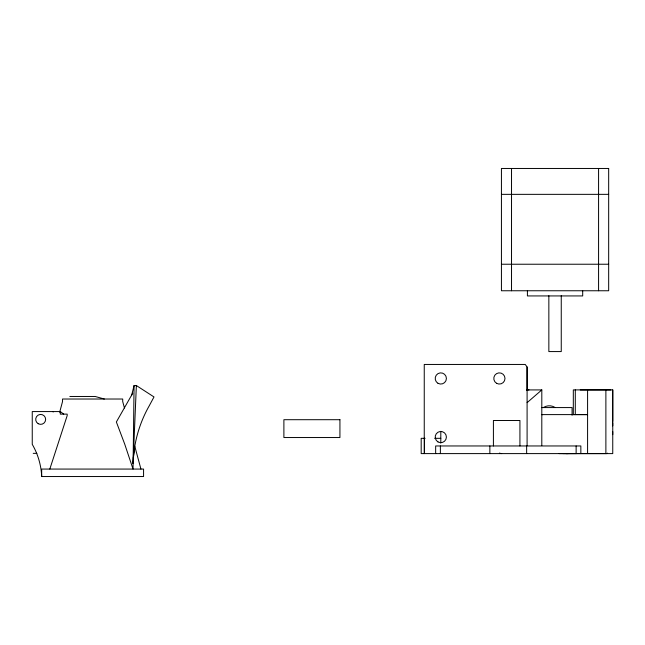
<?xml version="1.0" encoding="UTF-8"?>
<svg xmlns="http://www.w3.org/2000/svg" width="645" height="645" viewBox="0 0 645 645"><rect width="100%" height="100%" fill="white"/><g stroke="black" fill="none" stroke-linecap="round" stroke-linejoin="round"><path stroke-width="0.97" d="M527.094 445.614L527.094 366.997L525.24 364.449L424.249 364.449L424.249 453.604M526.505 389.919L541.808 389.919L541.8 445.606M575.292 389.894L573.316 389.911L573.316 414.63L575.292 414.606L575.292 389.894L612.75 389.894L612.75 453.604L421.185 453.604L421.185 438.318L425.111 438.318M587.587 389.919L587.587 453.604M605.881 453.604L605.881 389.919M612.75 434.641L612.75 431.586M612.75 425.885L612.75 422.838M612.75 421.395L612.75 389.894M136.361 385.541L133.072 463.578L133.354 458.087A124.05 124.05 0 0 1 149.172 405.923L154.002 396.949L136.361 385.541L134.071 385.541L133.039 469.068L124.727 444.147L116.366 421.983L132.733 393.184M133.354 458.087L134.797 446.332L140.933 469.068M131.524 395.732L134.071 385.541M59.654 412.268L62.533 401.561L62.533 399.021L122.711 399.021L122.711 401.561L124.445 407.987M49.818 469.068L67.177 415.646L67.177 414.122L60.299 414.122L60.299 411.575L32.25 411.575L32.25 444.341A70.023 70.023 0 0 1 41.675 476.534L143.569 476.534L143.569 469.068L41.675 469.068L41.675 476.534M527.102 402.649L541.808 389.919M529.005 389.919L526.618 389.927M559.167 453.604L606.566 453.604A4.257 4.257 0 0 0 607.566 453.169M565.988 453.604L576.437 453.58M542.308 414.614L541.8 414.614L542.59 414.614M501.431 194.347L608.67 194.347M501.431 264.232L608.67 264.232M580.266 389.919L610.791 389.903M69.845 396.473L95.17 396.473L104.337 399.021M541.792 407.575L572.083 407.575L572.083 415.275M542.09 414.606L587.587 414.614L575.292 414.606M434.69 438.318L440.801 438.318M33.226 453.354L36.862 453.354M562.819 453.58L568.229 453.604M60.299 411.575L63.734 414.122M598.576 168.466L598.576 290.758M582.693 290.758L582.693 295.934L527.408 295.934L527.408 290.758M580.847 453.604L580.847 445.961L435.657 445.961L435.657 453.604M576.13 445.961L576.13 453.604M561.255 295.741L561.255 351.573L548.847 351.573L548.847 295.741M527.094 366.997L527.102 389.919M526.643 445.961L526.643 453.604M519.926 445.961L519.926 420.492L493.409 420.492L493.409 445.961M511.525 168.466L511.525 290.758M489.861 445.961L489.861 453.604M440.801 431.36L440.801 443.099M440.374 445.961L440.374 453.604M424.442 438.318L424.442 453.604M53.14 411.575L53.14 412.018M543.55 407.447A10.707 10.707 0 0 1 555.023 407.447M501.657 453.604A10.699 10.699 0 0 1 499.432 453.096M608.67 168.466L501.431 168.466L501.431 290.758L608.67 290.758L608.67 168.466M339.931 419.701L283.889 419.701L283.889 437.536L339.931 437.536L339.931 419.701M496.594 383.315A5.603 5.603 0 0 0 504.995 378.462A5.603 5.603 0 0 0 496.594 373.608A5.603 5.603 0 0 0 496.594 383.315M438.003 441.922A5.603 5.603 0 0 0 446.404 437.068A5.603 5.603 0 0 0 438.003 432.215A5.603 5.603 0 0 0 438.003 441.922M438.003 383.315A5.603 5.603 0 0 0 446.404 378.462A5.603 5.603 0 0 0 438.003 373.608A5.603 5.603 0 0 0 438.003 383.315M38.192 423.7A4.966 4.966 0 0 0 45.642 419.395A4.966 4.966 0 0 0 38.192 415.09A4.966 4.966 0 0 0 38.192 423.7"/></g></svg>
